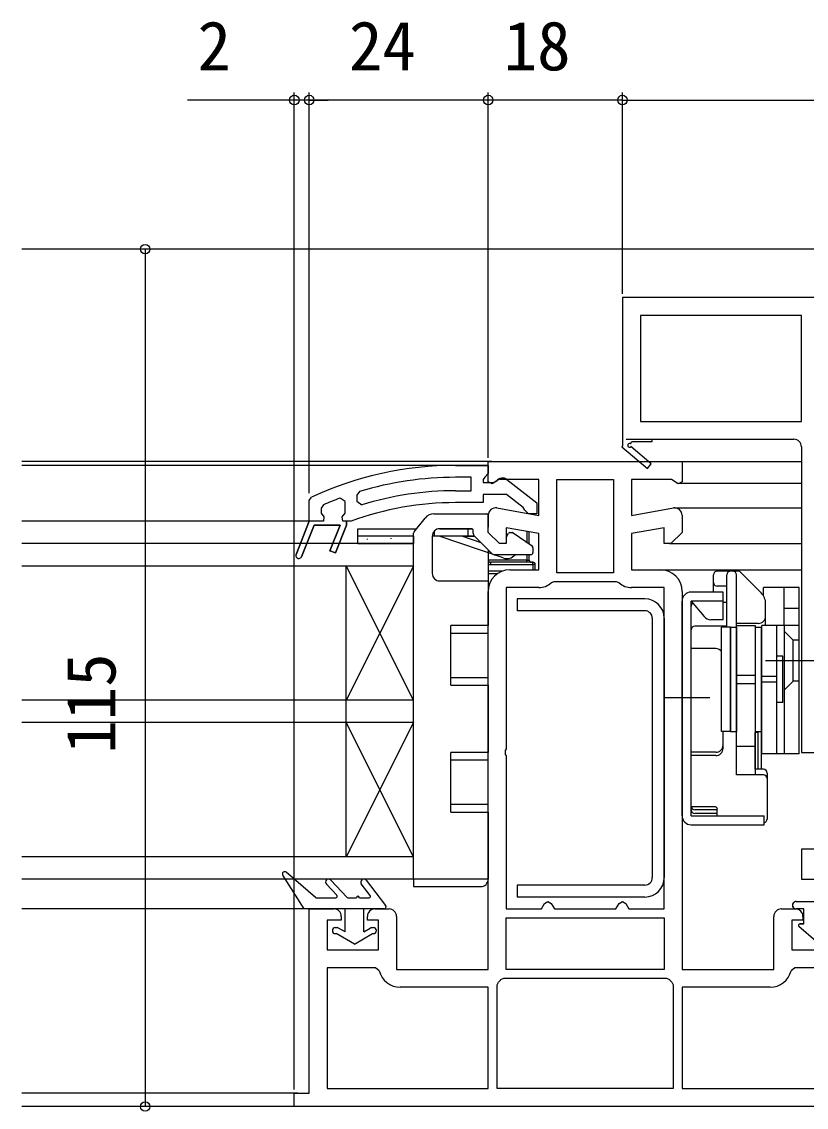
# Model space of a CAD drawing. Units: millimetres, scale not verified. Extents: x -525 to 525, y -783 to 778.
# Drawn here: x 1.5 to 106.7, y -313.8 to -168.2 of the extents above; entities that cross this region are included whole.
import ezdxf
from ezdxf.enums import TextEntityAlignment as Align

# ---------------------------------------------------------------- set-up
doc = ezdxf.new("R2010")
doc.units = ezdxf.units.MM
doc.header["$LTSCALE"] = 4
for name, color, linetype in [('0-2_YKK_11', 7, 'Continuous'), ('0-3_YKK_12', 2, 'Continuous'), ('0-4_YKK_13', 4, 'Continuous'), ('0-6_YKK_D', 6, 'Continuous')]:
    doc.layers.add(name, color=color, linetype=linetype)
doc.styles.add('ＭＳ ゴシック', font='')
doc.styles.get('ＭＳ ゴシック').set_extended_font_data('MS Gothic')

msp = doc.modelspace()

# ---------------------------------------------------------------- linework, layer by layer
at = {"layer": '0-2_YKK_11'}
for p, q in [((82.553, -224.185), (86.053, -224.185)), ((48.853, -287.185), (50.753, -287.185)), ((103.353, -287.185), (105.253, -287.185))]:
    msp.add_line(p, q, dxfattribs=at)
for points in [[(124.053, -205.185), (82.053, -205.185), (82.053, -225.051), (81.976, -225.185), (85.394, -228.089), (85.912, -227.48), (83.192, -225.169)], [(83.127, -224.79), (83.304, -224.485), (86.053, -224.485), (86.053, -224.185), (105.053, -224.185)], [(106.053, -225.185), (106.053, -266.185), (108.553, -266.185), (108.553, -263.185), (112.753, -263.185), (112.753, -280.785), (108.553, -280.785), (108.553, -279.185), (106.053, -279.185), (106.053, -283.185), (147.053, -283.185)], [(59.686, -227.685), (64.054, -227.685), (64.054, -228.785), (63.616, -229.281), (63.354, -229.578), (63.354, -229.985), (64.754, -229.985), (65.154, -229.785)], [(65.227, -233.4), (70.853, -234.392), (70.853, -229.585), (65.497, -229.585), (64.568, -230.165), (64.053, -229.879), (64.053, -227.185), (90.053, -227.185), (90.053, -229.879), (89.538, -230.165), (88.609, -229.585), (83.253, -229.585), (83.253, -234.392), (88.879, -233.4)], [(59.686, -231.085), (61.754, -231.085), (61.754, -229.285), (59.686, -229.285)], [(66.57, -229.597), (70.554, -232.709), (70.554, -234.185), (69.452, -234.185), (68.953, -233.709), (68.761, -233.34), (66.515, -231.585), (63.354, -231.585), (63.354, -232.685), (59.686, -232.685)], [(46.809, -231.193), (46.454, -231.672), (46.454, -232.508), (47.101, -232.986)], [(41.954, -232.979), (41.654, -233.438), (41.654, -234.11), (42.029, -234.594), (41.954, -235.185), (40.054, -235.185), (38.282, -239.637), (40.054, -235.185), (40.054, -232.403), (40.343, -231.949)], [(39.025, -239.932), (40.716, -235.685), (44.193, -235.685), (42.819, -239.137), (43.562, -239.432), (45.054, -235.685), (45.054, -235.185), (44.554, -235.185), (44.479, -234.594), (44.854, -234.11), (44.854, -234.085), (44.854, -232.549), (44.179, -232.081)], [(66.953, -241.685), (70.853, -241.685), (70.853, -236.829), (66.453, -236.053), (66.453, -238.185), (65.553, -238.185), (64.053, -236.685), (64.053, -234.385)], [(90.053, -234.385), (90.053, -236.685), (88.553, -238.185), (87.653, -238.185), (87.653, -236.053), (83.253, -236.829), (83.253, -241.685), (87.153, -241.685)], [(45.671, -235.154), (45.5, -235.185), (45.054, -235.185), (45.054, -235.685), (43.562, -239.432), (42.819, -239.137), (44.193, -235.685), (40.716, -235.685), (39.025, -239.932)], [(51.753, -288.185), (51.753, -295.285), (64.053, -295.285), (64.053, -244.585)], [(70.853, -244.085), (66.453, -244.085), (66.453, -265.726), (66.333, -265.91), (66.333, -266.46), (66.453, -266.643), (66.453, -287.185), (71.187, -287.185), (71.62, -286.435), (72.053, -286.185), (72.486, -286.435), (72.919, -287.185), (81.187, -287.185), (81.62, -286.435), (82.053, -286.185), (82.486, -286.435), (82.919, -287.185), (87.653, -287.185)], [(81.598, -243.423), (81.253, -243.285), (72.853, -243.285), (72.508, -243.423)], [(87.653, -287.185), (87.653, -244.085), (83.253, -244.085)], [(90.053, -244.585), (90.053, -295.285), (102.353, -295.285), (102.353, -288.185)], [(116.053, -313.685), (38.053, -313.685), (38.053, -311.885), (40.053, -311.885), (40.053, -287.185), (43.353, -287.185)], [(44.353, -288.185), (44.353, -288.685), (42.453, -288.685), (42.453, -292.685), (49.353, -292.685), (49.353, -288.685), (47.853, -288.685), (47.853, -288.185)], [(106.253, -288.185), (106.253, -288.685), (104.753, -288.685), (104.753, -292.685), (111.653, -292.685), (111.653, -288.685), (109.753, -288.685), (109.753, -288.185)], [(49.434, -295.467), (48.948, -295.085), (42.453, -295.085), (42.453, -311.285)], [(90.053, -311.285), (111.653, -311.285), (111.653, -295.085), (105.158, -295.085), (104.672, -295.467)], [(88.853, -311.285), (65.253, -311.285), (65.253, -297.377), (65.429, -296.996)], [(65.764, -296.661), (66.145, -296.485), (87.961, -296.485), (88.342, -296.661)], [(88.677, -296.996), (88.853, -297.377), (88.853, -311.285)], [(42.453, -311.285), (64.053, -311.285), (64.053, -297.685), (52.253, -297.685)], [(101.853, -297.685), (90.053, -297.685), (90.053, -311.285)]]:
    msp.add_lwpolyline(points, dxfattribs=at)
for points in [[(84.453, -221.785), (106.053, -221.785), (106.053, -207.585), (84.453, -207.585)], [(80.853, -229.585), (80.853, -242.085), (73.253, -242.085), (73.253, -229.585)], [(66.453, -288.385), (87.653, -288.385), (87.653, -295.285), (66.453, -295.285)]]:
    msp.add_lwpolyline(points, close=True, dxfattribs=at)
for centre, radius, start, end in [((105.053, -225.185), 1, 0.00001, 89.99999), ((83.002, -225.007), 0.25, 60, 319.64299), ((59.686, -273.685), 46, 90.00001, 114.86598), ((59.686, -273.685), 44.4, 89.99999, 106.86019), ((65.954, -230.385), 1, 51.91328, 143.13011), ((59.686, -273.685), 42.6, 89.99999, 107.18277), ((59.686, -273.684), 44.4, 110.44221, 113.53922), ((59.686, -273.685), 41, 89.99999, 109.98888), ((65.053, -234.385), 1, 80.00002, 180), ((89.053, -234.385), 1, 360, 99.99998), ((38.654, -239.785), 0.4, 158.30059, 338.30061), ((38.654, -239.785), 0.4, 158.30059, 338.30061), ((66.953, -244.585), 2.9, 90.00001, 179.99999), ((87.153, -244.585), 2.9, 0.00001, 89.99999), ((70.853, -241.685), 2.4, 270, 313.60283), ((83.253, -241.685), 2.4, 226.39717, 270), ((43.353, -288.185), 1, 0.00001, 89.99999), ((48.853, -288.185), 1, 90.00001, 179.99999), ((50.753, -288.185), 1, 0.00001, 89.99999), ((103.353, -288.185), 1, 90.00001, 179.99999), ((105.253, -288.185), 1, 0.00001, 89.99999), ((52.253, -294.785), 2.9, 193.60896, 269.99999), ((101.853, -294.785), 2.9, 270.00001, 346.39104), ((63.553, -294.785), 2.9, 310.32022, 319.67978), ((90.553, -294.785), 2.9, 220.32022, 229.67978)]:
    msp.add_arc(centre, radius, start, end, dxfattribs=at)
at = {"layer": '0-3_YKK_12'}
for p, q in [((160.128, -198.685), (1.5, -198.685)), ((64.532, -227.185), (1.5, -227.185)), ((64.053, -227.685), (1.5, -227.685)), ((89.553, -227.185), (106.053, -227.185)), ((89.553, -230.085), (106.053, -230.085)), ((89.053, -233.385), (106.053, -233.385)), ((40.053, -235.185), (1.5, -235.185)), ((54.053, -238.186), (1.5, -238.186)), ((54.053, -283.185), (54.053, -238.186)), ((88.346, -238.185), (106.053, -238.185)), ((54.053, -241.185), (1.5, -241.185)), ((45, -280.185), (45, -241.175)), ((54.053, -259.185), (45, -241.175)), ((54.053, -241.185), (45, -259.175)), ((87.154, -241.685), (106.053, -241.685)), ((54.053, -259.185), (1.5, -259.185)), ((54.053, -262.185), (1.5, -262.185)), ((54.053, -280.185), (45, -262.185)), ((54.053, -262.185), (45, -280.185)), ((54.053, -280.185), (1.5, -280.185)), ((54.053, -283.185), (1.5, -283.185)), ((40.5, -287.185), (1.5, -287.185)), ((38.5, -311.885), (1.5, -311.885)), ((38.5, -313.685), (1.5, -313.685))]:
    msp.add_line(p, q, dxfattribs=at)
at = {"layer": '0-4_YKK_13'}
for p, q in [((56.774, -234.186), (63.853, -234.186)), ((64.073, -234.186), (64.053, -234.186)), ((64.053, -234.386), (64.053, -234.186)), ((64.053, -234.386), (64.053, -235.978)), ((54.119, -236.603), (55.603, -234.748)), ((46.853, -237.186), (46.553, -237.186)), ((46.553, -238.187), (46.553, -237.186)), ((46.853, -236.186), (54.453, -236.186)), ((54.053, -237.186), (46.853, -237.186)), ((54.053, -283.186), (54.053, -236.791)), ((54.053, -237.186), (54.053, -238.187)), ((56.553, -237.186), (56.553, -242.186)), ((62.225, -237.186), (56.553, -237.186)), ((56.803, -236.524), (56.803, -237.186)), ((61.853, -236.186), (57.553, -236.186)), ((57.553, -236.186), (57.653, -236.186)), ((57.653, -236.186), (61.853, -236.186)), ((60.592, -237.186), (63.066, -238.027)), ((60.592, -237.186), (62.225, -237.186)), ((61.303, -236.186), (61.303, -237.186)), ((62.053, -236.807), (62.053, -236.386)), ((64.578, -239.539), (62.199, -237.16)), ((66.453, -237.378), (66.795, -236.786)), ((66.968, -236.686), (67.29, -236.686)), ((67.405, -236.722), (69.925, -238.486)), ((69.253, -236.548), (69.253, -238.016)), ((69.553, -238.226), (69.553, -236.601)), ((46.553, -238.187), (54.053, -238.187)), ((47.806, -237.542), (47.806, -237.642)), ((50.981, -237.442), (50.981, -237.542)), ((56.553, -238.187), (56.553, -238.187)), ((70.053, -238.732), (70.053, -239.386)), ((64.053, -239.014), (64.053, -243.186)), ((69.753, -239.686), (64.932, -239.686)), ((69.253, -239.686), (69.253, -240.386)), ((69.553, -240.386), (69.553, -239.686)), ((70.053, -240.686), (64.353, -240.686)), ((64.353, -240.686), (64.353, -240.986)), ((64.353, -240.986), (70.053, -240.986)), ((69.253, -240.386), (69.553, -240.386)), ((70.053, -240.986), (70.053, -241.686)), ((70.353, -241.686), (70.353, -240.986)), ((65.895, -241.886), (64.053, -241.886)), ((64.053, -242.186), (65.325, -242.186)), ((94.253, -244.685), (94.253, -242.385)), ((97.546, -241.885), (94.753, -241.885)), ((96.053, -249.252), (96.053, -242.385)), ((97.353, -249.185), (97.353, -242.385)), ((100.667, -244.799), (97.899, -242.031)), ((57.553, -243.186), (64.053, -243.186)), ((64.053, -243.186), (64.053, -249.186)), ((96.053, -243.885), (94.753, -243.885)), ((105.753, -244.085), (100.953, -244.085)), ((100.953, -245.16), (100.953, -244.085)), ((103.753, -249.185), (103.753, -244.085)), ((105.753, -266.385), (105.753, -244.085)), ((67.953, -245.585), (67.953, -247.185)), ((85.053, -245.585), (67.953, -245.585)), ((90.053, -274.685), (90.053, -245.885)), ((91.253, -274.685), (91.253, -245.885)), ((95.553, -245.885), (91.253, -245.885)), ((91.253, -245.885), (92.991, -247.956)), ((85.053, -247.185), (67.953, -247.185)), ((91.253, -252.264), (91.253, -246.585)), ((96.053, -246.085), (95.553, -246.085)), ((101.253, -249.185), (101.253, -246.213)), ((105.753, -246.885), (103.753, -246.885)), ((86.053, -248.185), (86.053, -282.985)), ((87.653, -248.185), (87.653, -282.985)), ((95.553, -248.385), (93.91, -248.385)), ((100.253, -248.885), (97.353, -248.885)), ((59.053, -257.186), (59.053, -249.186)), ((64.053, -249.186), (59.053, -249.186)), ((96.053, -249.252), (91.753, -249.252)), ((95.353, -263.385), (95.353, -249.385)), ((96.553, -249.385), (95.353, -249.385)), ((96.553, -249.385), (97.353, -249.385)), ((96.553, -249.385), (96.553, -263.385)), ((96.553, -263.385), (96.553, -249.385)), ((97.353, -269.206), (97.353, -249.185)), ((97.353, -249.385), (97.353, -263.385)), ((99.853, -249.385), (100.653, -249.385)), ((99.853, -249.385), (99.853, -263.385)), ((100.653, -249.385), (100.653, -263.385)), ((105.753, -249.185), (100.753, -249.185)), ((100.753, -266.385), (100.753, -249.185)), ((102.753, -266.385), (102.753, -249.185)), ((103.753, -249.185), (103.753, -266.385)), ((104.953, -251.135), (103.753, -249.935)), ((105.753, -251.135), (104.953, -251.135)), ((104.953, -256.635), (104.953, -251.135)), ((94.553, -252.264), (91.253, -252.264)), ((103.553, -253.285), (102.753, -253.285)), ((102.753, -259.485), (102.753, -253.285)), ((103.553, -259.485), (103.553, -253.285)), ((100.753, -253.385), (100.653, -253.385)), ((108.253, -253.885), (101.253, -253.885)), ((64.053, -256.186), (59.053, -256.186)), ((64.053, -257.186), (64.053, -256.186)), ((97.353, -255.816), (99.853, -255.816)), ((102.753, -255.993), (100.753, -255.993)), ((59.053, -257.186), (64.053, -257.186)), ((64.053, -257.186), (64.053, -266.186)), ((97.353, -256.954), (99.853, -256.954)), ((102.753, -256.777), (100.753, -256.777)), ((104.953, -256.635), (103.753, -257.835)), ((105.753, -256.635), (104.953, -256.635)), ((93.753, -258.885), (87.553, -258.885)), ((100.753, -259.385), (100.653, -259.385)), ((103.553, -259.485), (102.753, -259.485)), ((96.553, -263.385), (95.353, -263.385)), ((95.553, -265.621), (95.553, -263.385)), ((96.553, -263.385), (97.353, -263.385)), ((97.353, -269.206), (97.353, -263.385)), ((99.853, -263.385), (100.653, -263.385)), ((99.853, -268.452), (99.853, -263.524)), ((100.653, -263.385), (100.653, -268.452)), ((59.053, -274.186), (59.053, -266.186)), ((64.053, -266.186), (59.053, -266.186)), ((94.553, -266.171), (91.253, -266.171)), ((99.853, -265.385), (97.353, -265.385)), ((105.753, -266.385), (100.753, -266.385)), ((94.553, -266.621), (91.253, -266.621)), ((91.253, -273.426), (91.253, -266.621)), ((100.953, -269.206), (97.353, -269.206)), ((100.953, -268.452), (99.853, -268.452)), ((101.453, -268.952), (101.453, -275.124)), ((64.053, -273.186), (59.053, -273.186)), ((64.053, -274.186), (64.053, -273.186)), ((91.253, -273.885), (91.253, -273.426)), ((91.253, -273.426), (94.384, -273.426)), ((59.053, -274.186), (64.053, -274.186)), ((64.053, -274.186), (64.053, -283.186)), ((91.253, -274.685), (101.053, -274.685)), ((94.753, -273.885), (91.753, -273.885)), ((94.653, -274.385), (91.753, -274.385)), ((94.753, -274.685), (94.753, -273.796)), ((101.053, -275.885), (101.053, -274.685)), ((91.253, -275.885), (101.053, -275.885)), ((40.897, -285.637), (36.948, -282.257)), ((39.353, -287.185), (36.499, -282.644)), ((43.748, -285.348), (42.36, -283.857)), ((45.094, -285.621), (42.946, -283.312)), ((48.226, -285.362), (47.037, -283.83)), ((47.668, -283.339), (50.29, -286.7)), ((54.053, -283.186), (54.053, -284.186)), ((64.053, -283.186), (54.053, -283.186)), ((54.053, -284.186), (63.053, -284.186)), ((67.953, -283.985), (67.953, -285.585)), ((85.053, -283.985), (67.953, -283.985)), ((41.027, -285.685), (43.601, -285.685)), ((45.24, -285.685), (46.375, -285.685)), ((46.775, -285.685), (48.068, -285.685)), ((85.053, -285.585), (67.953, -285.585)), ((105.352, -286.185), (112.902, -286.185)), ((50.053, -287.185), (39.353, -287.185)), ((44.853, -290.239), (44.853, -287.185)), ((47.353, -290.239), (47.353, -287.185)), ((106.353, -287.185), (105.353, -287.185)), ((106.353, -287.185), (105.353, -287.185)), ((106.353, -289.185), (106.353, -287.185)), ((106.353, -289.185), (106.353, -287.185)), ((43.553, -289.685), (43.785, -289.685)), ((44.853, -290.239), (43.985, -289.738)), ((47.353, -290.239), (48.221, -289.738)), ((48.421, -289.685), (48.653, -289.685)), ((108.003, -291.485), (105.724, -289.541)), ((108.003, -291.485), (105.724, -289.541)), ((105.855, -289.185), (106.353, -289.185)), ((106.353, -289.185), (105.855, -289.185)), ((43.553, -290.485), (43.678, -290.485)), ((46.103, -291.885), (43.678, -290.485)), ((46.103, -291.885), (48.528, -290.485)), ((48.528, -290.485), (48.653, -290.485))]:
    msp.add_line(p, q, dxfattribs=at)
for points in [[(46.553, -237.186), (46.553, -236.186), (46.853, -236.186)], [(66.07, -240.106), (57.488, -237.186), (56.553, -237.186)], [(69.253, -240.686), (69.253, -240.386), (64.053, -240.386)], [(70.353, -240.986), (70.053, -240.986), (70.053, -240.686)], [(95.553, -248.385), (95.553, -244.685), (91.253, -244.685)], [(59.053, -250.186), (64.053, -250.186), (64.053, -249.186)], [(97.353, -249.185), (99.853, -249.185), (99.853, -269.206)], [(100.253, -268.452), (100.253, -263.524), (99.853, -263.524)], [(59.053, -267.186), (64.053, -267.186), (64.053, -266.186)], [(94.384, -273.427), (94.423, -273.429), (94.477, -273.442), (94.537, -273.467), (94.597, -273.506), (94.651, -273.557), (94.696, -273.617), (94.728, -273.683), (94.747, -273.752), (94.753, -273.816)]]:
    msp.add_lwpolyline(points, dxfattribs=at)
for centre, radius, start, end in [((56.774, -235.686), 1.5, 90, 141.34019), ((63.853, -234.386), 0.2, 0, 90), ((54.353, -236.791), 0.3, 141.34019, 180), ((57.553, -237.186), 1, 90, 180), ((61.853, -236.386), 0.2, 0, 90), ((62.553, -236.807), 0.5, 180, 225), ((66.968, -236.886), 0.2, 90, 150), ((67.29, -236.886), 0.2, 55, 90), ((69.753, -238.732), 0.3, 0, 55), ((64.932, -239.186), 0.5, 225, 270), ((66.553, -238.686), 1.5, 251.20957, 318.18969), ((69.753, -239.386), 0.3, 270, 0), ((64.353, -240.386), 0.3, 180, 270), ((64.353, -240.386), 0.6, 240, 270), ((69.853, -240.386), 0.3, 180, 270), ((70.053, -240.986), 0.3, 0, 90), ((57.553, -242.186), 1, 180, 270), ((94.753, -242.385), 0.5, 90, 180), ((96.553, -242.385), 0.5, 90, 180), ((96.853, -242.385), 0.5, 0, 90), ((97.546, -242.385), 0.5, 45, 90), ((94.753, -243.385), 0.5, 180, 270), ((85.053, -248.185), 2.6, 0, 90), ((91.253, -245.885), 1.2, 90, 180), ((99.253, -246.213), 2, 0, 45), ((85.053, -248.185), 1, 0, 90), ((91.753, -246.585), 0.5, 122.3074, 180), ((93.91, -247.185), 1.2, 220, 270), ((100.253, -247.885), 1, 270, 0), ((91.753, -249.752), 0.5, 90, 180), ((94.553, -253.264), 1, 36.8699, 90), ((100.253, -262.585), 1, 293.57818, 300), ((94.553, -265.171), 1, 270, 0), ((94.553, -265.621), 1, 270, 0), ((100.953, -268.952), 0.5, 0, 90), ((100.953, -269.706), 0.5, 0, 90), ((91.753, -273.385), 0.5, 184.75484, 270), ((91.253, -274.685), 1.2, 180, 270), ((91.753, -273.885), 0.5, 180, 270), ((94.653, -273.885), 0.5, 270, 281.53696), ((100.953, -275.124), 0.5, 281.53696, 0), ((36.753, -282.485), 0.3, 49.43895, 212.15282), ((42.653, -283.585), 0.4, 42.9326, 222.9326), ((47.353, -283.585), 0.4, 37.94551, 217.81232), ((63.053, -283.186), 1, 270, 0), ((85.053, -282.985), 2.6, 270, 0), ((85.053, -282.985), 1, 270, 0), ((43.601, -285.485), 0.2, 270, 42.9326), ((48.068, -285.485), 0.2, 270, 37.81232), ((41.027, -285.485), 0.2, 229.43895, 270), ((45.24, -285.485), 0.2, 222.9326, 270), ((46.575, -285.685), 0.2, 0, 180), ((50.053, -286.885), 0.3, 270, 37.94551), ((105.352, -286.685), 0.5, 90.11462, 269.88538), ((105.353, -286.685), 0.5, 89.88541, 270), ((105.353, -286.685), 0.5, 269.88533, 269.99998), ((43.553, -290.085), 0.4, 90, 270), ((43.785, -290.085), 0.4, 60, 90), ((48.421, -290.085), 0.4, 90, 120), ((48.653, -290.085), 0.4, 270, 90), ((105.855, -289.387), 0.202, 90, 229.53619), ((105.855, -289.387), 0.202, 90, 229.53619)]:
    msp.add_arc(centre, radius, start, end, dxfattribs=at)
at = {"layer": '0-6_YKK_D'}
for p, q in [((38.053, -178.685), (23.737, -178.685)), ((38.053, -311.385), (38.053, -177.685)), ((40.054, -178.685), (38.053, -178.685)), ((40.054, -231.403), (40.054, -177.685)), ((40.054, -231.403), (40.054, -177.685)), ((64.053, -178.685), (40.054, -178.685)), ((40.054, -178.685), (42.604, -178.685)), ((64.053, -226.685), (64.053, -177.685)), ((64.053, -226.685), (64.053, -177.685)), ((82.053, -178.685), (64.053, -178.685)), ((82.053, -204.685), (82.053, -177.685)), ((82.053, -204.685), (82.053, -177.685)), ((82.053, -178.685), (148.053, -178.685)), ((18.053, -198.685), (18.053, -313.685))]:
    msp.add_line(p, q, dxfattribs=at)
for centre in [(38.053, -178.685), (40.054, -178.685), (40.054, -178.685), (64.053, -178.685), (64.053, -178.685), (82.053, -178.685), (82.053, -178.685), (18.053, -198.685), (18.053, -313.685)]:
    msp.add_circle(centre, 0.637, dxfattribs=at)

# ---------------------------------------------------------------- texts
at = {"layer": '0-6_YKK_D', "style": 'ＭＳ ゴシック'}
for s, p in [('2', (25.072, -176.685)), ('24', (45.38, -176.685)), ('18', (66.124, -176.685))]:
    msp.add_text(s, height=6.598, dxfattribs=at).set_placement(p, align=Align.BOTTOM_LEFT)
msp.add_text('115', height=6.598, rotation=90, dxfattribs=at).set_placement((16.053, -266.361), align=Align.BOTTOM_LEFT)

doc.saveas('drawing.dxf')
